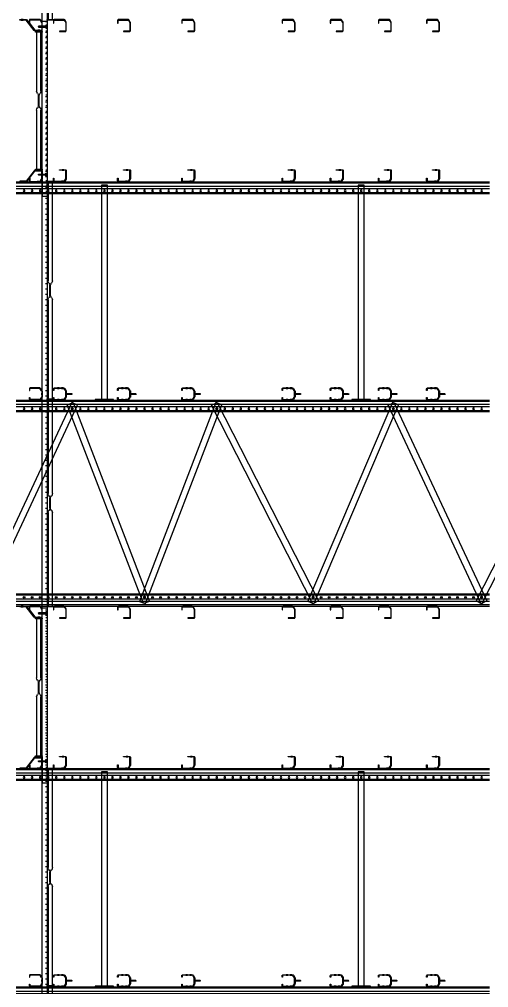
# Model space of a CAD drawing. Header units: millimetres. Extents: x -511490 to -68792, y -77452 to 318982.
# Drawn here: x -505716 to -502792, y 4520 to 10548 of the extents above; entities that cross this region are included whole.
import ezdxf

# ---------------------------------------------------------------- set-up
doc = ezdxf.new("R2010")
doc.units = ezdxf.units.MM
doc.linetypes.add('P05529 MS Rack Elevation$0$HIDDEN', pattern=[0.375, 0.25, -0.125])
doc.linetypes.add('P05529 MS Rack Elevation$1$HIDDEN', pattern=[0.375, 0.25, -0.125])
doc.layers.add('Multishuttle Phantom', color=8, linetype='Continuous', lineweight=25)
doc.layers.add('P05529 MS Rack Elevation$0$BRACING', color=8, linetype='Continuous', lineweight=25)
doc.layers.add('P05529 MS Rack Elevation$0$Racking', color=8, linetype='Continuous')

# ---------------------------------------------------------------- blocks, each defined once
blk = doc.blocks.new('*U59')
for p, q in [((0, 8650), (0, 8700)), ((8.4, 8700), (8.4, 8650)), ((28.65, 8700), (28.65, 8650)), ((43.13, 8700), (43.13, 8650)), ((67.1, 8700), (67.1, 8650)), ((72.1, 8700), (72.1, 8650)), ((74.5, 8700), (74.5, 8650)), ((0, 8600), (0, 8650)), ((8.4, 8650), (8.4, 8600)), ((28.65, 8650), (28.65, 8600)), ((43.13, 8650), (43.13, 8600)), ((67.1, 8650), (67.1, 8600)), ((72.1, 8650), (72.1, 8600)), ((74.5, 8650), (74.5, 8600)), ((0, 8550), (0, 8600)), ((8.4, 8600), (8.4, 8550)), ((28.65, 8600), (28.65, 8550)), ((43.13, 8600), (43.13, 8550)), ((67.1, 8600), (67.1, 8550)), ((72.1, 8600), (72.1, 8550)), ((74.5, 8600), (74.5, 8550)), ((0, 8500), (0, 8550)), ((8.4, 8550), (8.4, 8500)), ((28.65, 8550), (28.65, 8500)), ((43.13, 8550), (43.13, 8500)), ((67.1, 8550), (67.1, 8500)), ((72.1, 8550), (72.1, 8500)), ((74.5, 8550), (74.5, 8500)), ((0, 8450), (0, 8500)), ((0, 8400), (0, 8450)), ((8.4, 8500), (8.4, 8450)), ((8.4, 8450), (8.4, 8400)), ((28.65, 8500), (28.65, 8450)), ((28.65, 8450), (28.65, 8400)), ((43.13, 8500), (43.13, 8450)), ((43.13, 8450), (43.13, 8400)), ((67.1, 8500), (67.1, 8450)), ((67.1, 8450), (67.1, 8400)), ((72.1, 8500), (72.1, 8450)), ((72.1, 8450), (72.1, 8400)), ((74.5, 8500), (74.5, 8450)), ((74.5, 8450), (74.5, 8400)), ((0, 8350), (0, 8400)), ((8.4, 8400), (8.4, 8350)), ((28.65, 8400), (28.65, 8350)), ((43.13, 8400), (43.13, 8350)), ((67.1, 8400), (67.1, 8350)), ((72.1, 8400), (72.1, 8350)), ((74.5, 8400), (74.5, 8350)), ((0, 8300), (0, 8350)), ((8.4, 8350), (8.4, 8300)), ((28.65, 8350), (28.65, 8300)), ((43.13, 8350), (43.13, 8300)), ((67.1, 8350), (67.1, 8300)), ((72.1, 8350), (72.1, 8300)), ((74.5, 8350), (74.5, 8300)), ((0, 8250), (0, 8300)), ((8.4, 8300), (8.4, 8250)), ((28.65, 8300), (28.65, 8250)), ((43.13, 8300), (43.13, 8250)), ((67.1, 8300), (67.1, 8250)), ((72.1, 8300), (72.1, 8250)), ((74.5, 8300), (74.5, 8250)), ((0, 8200), (0, 8250)), ((0, 8150), (0, 8200)), ((8.4, 8250), (8.4, 8200)), ((8.4, 8200), (8.4, 8150)), ((28.65, 8250), (28.65, 8200)), ((28.65, 8200), (28.65, 8150)), ((43.13, 8250), (43.13, 8200)), ((43.13, 8200), (43.13, 8150)), ((67.1, 8250), (67.1, 8200)), ((67.1, 8200), (67.1, 8150)), ((72.1, 8250), (72.1, 8200)), ((72.1, 8200), (72.1, 8150)), ((74.5, 8250), (74.5, 8200)), ((74.5, 8200), (74.5, 8150)), ((0, 8100), (0, 8150)), ((8.4, 8150), (8.4, 8100)), ((28.65, 8150), (28.65, 8100)), ((43.13, 8150), (43.13, 8100)), ((67.1, 8150), (67.1, 8100)), ((72.1, 8150), (72.1, 8100)), ((74.5, 8150), (74.5, 8100)), ((0, 8050), (0, 8100)), ((8.4, 8100), (8.4, 8050)), ((28.65, 8100), (28.65, 8050)), ((43.13, 8100), (43.13, 8050)), ((67.1, 8100), (67.1, 8050)), ((72.1, 8100), (72.1, 8050)), ((74.5, 8100), (74.5, 8050)), ((0, 8000), (0, 8050)), ((8.4, 8050), (8.4, 8000)), ((28.65, 8050), (28.65, 8000)), ((43.13, 8050), (43.13, 8000)), ((67.1, 8050), (67.1, 8000)), ((72.1, 8050), (72.1, 8000)), ((74.5, 8050), (74.5, 8000)), ((0, 7950), (0, 8000)), ((8.4, 8000), (8.4, 7950)), ((28.65, 8000), (28.65, 7950)), ((43.13, 8000), (43.13, 7950)), ((67.1, 8000), (67.1, 7950)), ((72.1, 8000), (72.1, 7950)), ((74.5, 8000), (74.5, 7950)), ((0, 7900), (0, 7950)), ((0, 7850), (0, 7900)), ((8.4, 7950), (8.4, 7900)), ((8.4, 7900), (8.4, 7850)), ((28.65, 7950), (28.65, 7900)), ((28.65, 7900), (28.65, 7850)), ((43.13, 7950), (43.13, 7900)), ((43.13, 7900), (43.13, 7850)), ((67.1, 7950), (67.1, 7900)), ((67.1, 7900), (67.1, 7850)), ((72.1, 7950), (72.1, 7900)), ((72.1, 7900), (72.1, 7850)), ((74.5, 7950), (74.5, 7900)), ((74.5, 7900), (74.5, 7850)), ((0, 7800), (0, 7850)), ((8.4, 7850), (8.4, 7800)), ((28.65, 7850), (28.65, 7800)), ((43.13, 7850), (43.13, 7800)), ((67.1, 7850), (67.1, 7800)), ((72.1, 7850), (72.1, 7800)), ((74.5, 7850), (74.5, 7800)), ((0, 7750), (0, 7800)), ((8.4, 7800), (8.4, 7750)), ((28.65, 7800), (28.65, 7750)), ((43.13, 7800), (43.13, 7750)), ((67.1, 7800), (67.1, 7750)), ((72.1, 7800), (72.1, 7750)), ((74.5, 7800), (74.5, 7750)), ((0, 7700), (0, 7750)), ((8.4, 7750), (8.4, 7700)), ((28.65, 7750), (28.65, 7700)), ((43.13, 7750), (43.13, 7700)), ((67.1, 7750), (67.1, 7700)), ((72.1, 7750), (72.1, 7700)), ((74.5, 7750), (74.5, 7700)), ((0, 7650), (0, 7700)), ((8.4, 7700), (8.4, 7650)), ((28.65, 7700), (28.65, 7650)), ((43.13, 7700), (43.13, 7650)), ((67.1, 7700), (67.1, 7650)), ((72.1, 7700), (72.1, 7650)), ((74.5, 7700), (74.5, 7650)), ((0, 7600), (0, 7650)), ((0, 7550), (0, 7600)), ((8.4, 7650), (8.4, 7600)), ((8.4, 7600), (8.4, 7550)), ((28.65, 7650), (28.65, 7600)), ((28.65, 7600), (28.65, 7550)), ((43.13, 7650), (43.13, 7600)), ((43.13, 7600), (43.13, 7550)), ((67.1, 7650), (67.1, 7600)), ((67.1, 7600), (67.1, 7550)), ((72.1, 7650), (72.1, 7600)), ((72.1, 7600), (72.1, 7550)), ((74.5, 7650), (74.5, 7600)), ((74.5, 7600), (74.5, 7550)), ((0, 7500), (0, 7550)), ((8.4, 7550), (8.4, 7500)), ((28.65, 7550), (28.65, 7500)), ((43.13, 7550), (43.13, 7500)), ((67.1, 7550), (67.1, 7500)), ((72.1, 7550), (72.1, 7500)), ((74.5, 7550), (74.5, 7500)), ((0, 7450), (0, 7500)), ((8.4, 7500), (8.4, 7450)), ((28.65, 7500), (28.65, 7450)), ((43.13, 7500), (43.13, 7450)), ((67.1, 7500), (67.1, 7450)), ((72.1, 7500), (72.1, 7450)), ((74.5, 7500), (74.5, 7450)), ((0, 7400), (0, 7450)), ((8.4, 7450), (8.4, 7400)), ((28.65, 7450), (28.65, 7400)), ((43.13, 7450), (43.13, 7400)), ((67.1, 7450), (67.1, 7400)), ((72.1, 7450), (72.1, 7400)), ((74.5, 7450), (74.5, 7400)), ((0, 7350), (0, 7400)), ((8.4, 7400), (8.4, 7350)), ((28.65, 7400), (28.65, 7350)), ((43.13, 7400), (43.13, 7350)), ((67.1, 7400), (67.1, 7350)), ((72.1, 7400), (72.1, 7350)), ((74.5, 7400), (74.5, 7350)), ((0, 7300), (0, 7350)), ((0, 7250), (0, 7300)), ((8.4, 7350), (8.4, 7300)), ((8.4, 7300), (8.4, 7250)), ((28.65, 7350), (28.65, 7300)), ((28.65, 7300), (28.65, 7250)), ((43.13, 7350), (43.13, 7300)), ((43.13, 7300), (43.13, 7250)), ((67.1, 7350), (67.1, 7300)), ((67.1, 7300), (67.1, 7250)), ((72.1, 7350), (72.1, 7300)), ((72.1, 7300), (72.1, 7250)), ((74.5, 7350), (74.5, 7300)), ((74.5, 7300), (74.5, 7250)), ((0, 7200), (0, 7250)), ((8.4, 7250), (8.4, 7200)), ((28.65, 7250), (28.65, 7200)), ((43.13, 7250), (43.13, 7200)), ((67.1, 7250), (67.1, 7200)), ((72.1, 7250), (72.1, 7200)), ((74.5, 7250), (74.5, 7200)), ((0, 7150), (0, 7200)), ((8.4, 7200), (8.4, 7150)), ((28.65, 7200), (28.65, 7150)), ((43.13, 7200), (43.13, 7150)), ((67.1, 7200), (67.1, 7150)), ((72.1, 7200), (72.1, 7150)), ((74.5, 7200), (74.5, 7150)), ((0, 7100), (0, 7150)), ((8.4, 7150), (8.4, 7100)), ((28.65, 7150), (28.65, 7100)), ((43.13, 7150), (43.13, 7100)), ((67.1, 7150), (67.1, 7100)), ((72.1, 7150), (72.1, 7100)), ((74.5, 7150), (74.5, 7100)), ((0, 7050), (0, 7100)), ((8.4, 7100), (8.4, 7050)), ((28.65, 7100), (28.65, 7050)), ((43.13, 7100), (43.13, 7050)), ((67.1, 7100), (67.1, 7050)), ((72.1, 7100), (72.1, 7050)), ((74.5, 7100), (74.5, 7050)), ((0, 7000), (0, 7050)), ((0, 6950), (0, 7000)), ((8.4, 7050), (8.4, 7000)), ((8.4, 7000), (8.4, 6950)), ((28.65, 7050), (28.65, 7000)), ((28.65, 7000), (28.65, 6950)), ((43.13, 7050), (43.13, 7000)), ((43.13, 7000), (43.13, 6950)), ((67.1, 7050), (67.1, 7000)), ((67.1, 7000), (67.1, 6950)), ((72.1, 7050), (72.1, 7000)), ((72.1, 7000), (72.1, 6950)), ((74.5, 7050), (74.5, 7000)), ((74.5, 7000), (74.5, 6950)), ((0, 6900), (0, 6950)), ((8.4, 6950), (8.4, 6900)), ((28.65, 6950), (28.65, 6900)), ((43.13, 6950), (43.13, 6900)), ((67.1, 6950), (67.1, 6900)), ((72.1, 6950), (72.1, 6900)), ((74.5, 6950), (74.5, 6900)), ((0, 6850), (0, 6900)), ((8.4, 6900), (8.4, 6850)), ((28.65, 6900), (28.65, 6850)), ((43.13, 6900), (43.13, 6850)), ((67.1, 6900), (67.1, 6850)), ((72.1, 6900), (72.1, 6850)), ((74.5, 6900), (74.5, 6850)), ((0, 6800), (0, 6850)), ((8.4, 6850), (8.4, 6800)), ((28.65, 6850), (28.65, 6800)), ((43.13, 6850), (43.13, 6800)), ((67.1, 6850), (67.1, 6800)), ((72.1, 6850), (72.1, 6800)), ((74.5, 6850), (74.5, 6800)), ((0, 6750), (0, 6800)), ((8.4, 6800), (8.4, 6750)), ((28.65, 6800), (28.65, 6750)), ((43.13, 6800), (43.13, 6750)), ((67.1, 6800), (67.1, 6750)), ((72.1, 6800), (72.1, 6750)), ((74.5, 6800), (74.5, 6750)), ((0, 6700), (0, 6750)), ((0, 6650), (0, 6700)), ((8.4, 6750), (8.4, 6700)), ((8.4, 6700), (8.4, 6650)), ((28.65, 6750), (28.65, 6700)), ((28.65, 6700), (28.65, 6650)), ((43.13, 6750), (43.13, 6700)), ((43.13, 6700), (43.13, 6650)), ((67.1, 6750), (67.1, 6700)), ((67.1, 6700), (67.1, 6650)), ((72.1, 6750), (72.1, 6700)), ((72.1, 6700), (72.1, 6650)), ((74.5, 6750), (74.5, 6700)), ((74.5, 6700), (74.5, 6650)), ((0, 6600), (0, 6650)), ((8.4, 6650), (8.4, 6600)), ((28.65, 6650), (28.65, 6600)), ((43.13, 6650), (43.13, 6600)), ((67.1, 6650), (67.1, 6600)), ((72.1, 6650), (72.1, 6600)), ((74.5, 6650), (74.5, 6600)), ((0, 6550), (0, 6600)), ((8.4, 6600), (8.4, 6550)), ((28.65, 6600), (28.65, 6550)), ((43.13, 6600), (43.13, 6550)), ((67.1, 6600), (67.1, 6550)), ((72.1, 6600), (72.1, 6550)), ((74.5, 6600), (74.5, 6550)), ((0, 6500), (0, 6550)), ((8.4, 6550), (8.4, 6500)), ((28.65, 6550), (28.65, 6500)), ((43.13, 6550), (43.13, 6500)), ((67.1, 6550), (67.1, 6500)), ((72.1, 6550), (72.1, 6500)), ((74.5, 6550), (74.5, 6500)), ((0, 6450), (0, 6500)), ((8.4, 6500), (8.4, 6450)), ((28.65, 6500), (28.65, 6450)), ((43.13, 6500), (43.13, 6450)), ((67.1, 6500), (67.1, 6450)), ((72.1, 6500), (72.1, 6450)), ((74.5, 6500), (74.5, 6450)), ((0, 6400), (0, 6450)), ((0, 6350), (0, 6400)), ((8.4, 6450), (8.4, 6400)), ((8.4, 6400), (8.4, 6350)), ((28.65, 6450), (28.65, 6400)), ((28.65, 6400), (28.65, 6350)), ((43.13, 6450), (43.13, 6400)), ((43.13, 6400), (43.13, 6350)), ((67.1, 6450), (67.1, 6400)), ((67.1, 6400), (67.1, 6350)), ((72.1, 6450), (72.1, 6400)), ((72.1, 6400), (72.1, 6350)), ((74.5, 6450), (74.5, 6400)), ((74.5, 6400), (74.5, 6350)), ((0, 6300), (0, 6350)), ((8.4, 6350), (8.4, 6300)), ((28.65, 6350), (28.65, 6300)), ((43.13, 6350), (43.13, 6300)), ((67.1, 6350), (67.1, 6300)), ((72.1, 6350), (72.1, 6300)), ((74.5, 6350), (74.5, 6300)), ((0, 6250), (0, 6300)), ((8.4, 6300), (8.4, 6250)), ((28.65, 6300), (28.65, 6250)), ((43.13, 6300), (43.13, 6250)), ((67.1, 6300), (67.1, 6250)), ((72.1, 6300), (72.1, 6250)), ((74.5, 6300), (74.5, 6250)), ((0, 6200), (0, 6250)), ((8.4, 6250), (8.4, 6200)), ((28.65, 6250), (28.65, 6200)), ((43.13, 6250), (43.13, 6200)), ((67.1, 6250), (67.1, 6200)), ((72.1, 6250), (72.1, 6200)), ((74.5, 6250), (74.5, 6200)), ((0, 6150), (0, 6200)), ((0, 6100), (0, 6150)), ((8.4, 6200), (8.4, 6150)), ((8.4, 6150), (8.4, 6100)), ((28.65, 6200), (28.65, 6150)), ((28.65, 6150), (28.65, 6100)), ((43.13, 6200), (43.13, 6150)), ((43.13, 6150), (43.13, 6100)), ((67.1, 6200), (67.1, 6150)), ((67.1, 6150), (67.1, 6100)), ((72.1, 6200), (72.1, 6150)), ((72.1, 6150), (72.1, 6100)), ((74.5, 6200), (74.5, 6150)), ((74.5, 6150), (74.5, 6100)), ((0, 6050), (0, 6100)), ((8.4, 6100), (8.4, 6050)), ((28.65, 6100), (28.65, 6050)), ((43.13, 6100), (43.13, 6050)), ((67.1, 6100), (67.1, 6050)), ((72.1, 6100), (72.1, 6050)), ((74.5, 6100), (74.5, 6050)), ((0, 6000), (0, 6050)), ((8.4, 6050), (8.4, 6000)), ((28.65, 6050), (28.65, 6000)), ((43.13, 6050), (43.13, 6000)), ((67.1, 6050), (67.1, 6000)), ((72.1, 6050), (72.1, 6000)), ((74.5, 6050), (74.5, 6000)), ((0, 5950), (0, 6000)), ((8.4, 6000), (8.4, 5950)), ((28.65, 6000), (28.65, 5950)), ((43.13, 6000), (43.13, 5950)), ((67.1, 6000), (67.1, 5950)), ((72.1, 6000), (72.1, 5950)), ((74.5, 6000), (74.5, 5950)), ((0, 5900), (0, 5950)), ((8.4, 5950), (8.4, 5900)), ((28.65, 5950), (28.65, 5900)), ((43.13, 5950), (43.13, 5900)), ((67.1, 5950), (67.1, 5900)), ((72.1, 5950), (72.1, 5900)), ((74.5, 5950), (74.5, 5900)), ((0, 5850), (0, 5900)), ((0, 5800), (0, 5850)), ((8.4, 5900), (8.4, 5850)), ((8.4, 5850), (8.4, 5800)), ((28.65, 5900), (28.65, 5850)), ((28.65, 5850), (28.65, 5800)), ((43.13, 5900), (43.13, 5850)), ((43.13, 5850), (43.13, 5800)), ((67.1, 5900), (67.1, 5850)), ((67.1, 5850), (67.1, 5800)), ((72.1, 5900), (72.1, 5850)), ((72.1, 5850), (72.1, 5800)), ((74.5, 5900), (74.5, 5850)), ((74.5, 5850), (74.5, 5800)), ((0, 5750), (0, 5800)), ((8.4, 5800), (8.4, 5750)), ((28.65, 5800), (28.65, 5750)), ((43.13, 5800), (43.13, 5750)), ((67.1, 5800), (67.1, 5750)), ((72.1, 5800), (72.1, 5750)), ((74.5, 5800), (74.5, 5750))]:
    blk.add_line(p, q)
for points in [[(2.4, 8682), (0, 8682), (0, 8693), (2.4, 8693)], [(2.4, 8657), (0, 8657), (0, 8668), (2.4, 8668)], [(2.4, 8632), (0, 8632), (0, 8643), (2.4, 8643)], [(2.4, 8607), (0, 8607), (0, 8618), (2.4, 8618)], [(2.4, 8582), (0, 8582), (0, 8593), (2.4, 8593)], [(2.4, 8557), (0, 8557), (0, 8568), (2.4, 8568)], [(2.4, 8532), (0, 8532), (0, 8543), (2.4, 8543)], [(2.4, 8507), (0, 8507), (0, 8518), (2.4, 8518)], [(2.4, 8482), (0, 8482), (0, 8493), (2.4, 8493)], [(2.4, 8457), (0, 8457), (0, 8468), (2.4, 8468)], [(2.4, 8432), (0, 8432), (0, 8443), (2.4, 8443)], [(2.4, 8407), (0, 8407), (0, 8418), (2.4, 8418)], [(2.4, 8382), (0, 8382), (0, 8393), (2.4, 8393)], [(2.4, 8357), (0, 8357), (0, 8368), (2.4, 8368)], [(2.4, 8332), (0, 8332), (0, 8343), (2.4, 8343)], [(2.4, 8307), (0, 8307), (0, 8318), (2.4, 8318)], [(2.4, 8282), (0, 8282), (0, 8293), (2.4, 8293)], [(2.4, 8257), (0, 8257), (0, 8268), (2.4, 8268)], [(2.4, 8232), (0, 8232), (0, 8243), (2.4, 8243)], [(2.4, 8207), (0, 8207), (0, 8218), (2.4, 8218)], [(2.4, 8182), (0, 8182), (0, 8193), (2.4, 8193)], [(2.4, 8157), (0, 8157), (0, 8168), (2.4, 8168)], [(2.4, 8132), (0, 8132), (0, 8143), (2.4, 8143)], [(2.4, 8107), (0, 8107), (0, 8118), (2.4, 8118)], [(2.4, 8082), (0, 8082), (0, 8093), (2.4, 8093)], [(2.4, 8057), (0, 8057), (0, 8068), (2.4, 8068)], [(2.4, 8032), (0, 8032), (0, 8043), (2.4, 8043)], [(2.4, 8007), (0, 8007), (0, 8018), (2.4, 8018)], [(2.4, 7982), (0, 7982), (0, 7993), (2.4, 7993)], [(2.4, 7957), (0, 7957), (0, 7968), (2.4, 7968)], [(2.4, 7932), (0, 7932), (0, 7943), (2.4, 7943)], [(2.4, 7907), (0, 7907), (0, 7918), (2.4, 7918)], [(2.4, 7882), (0, 7882), (0, 7893), (2.4, 7893)], [(2.4, 7857), (0, 7857), (0, 7868), (2.4, 7868)], [(2.4, 7832), (0, 7832), (0, 7843), (2.4, 7843)], [(2.4, 7807), (0, 7807), (0, 7818), (2.4, 7818)], [(2.4, 7782), (0, 7782), (0, 7793), (2.4, 7793)], [(2.4, 7757), (0, 7757), (0, 7768), (2.4, 7768)], [(2.4, 7732), (0, 7732), (0, 7743), (2.4, 7743)], [(2.4, 7707), (0, 7707), (0, 7718), (2.4, 7718)], [(2.4, 7682), (0, 7682), (0, 7693), (2.4, 7693)], [(2.4, 7657), (0, 7657), (0, 7668), (2.4, 7668)], [(2.4, 7632), (0, 7632), (0, 7643), (2.4, 7643)], [(2.4, 7607), (0, 7607), (0, 7618), (2.4, 7618)], [(2.4, 7582), (0, 7582), (0, 7593), (2.4, 7593)], [(2.4, 7557), (0, 7557), (0, 7568), (2.4, 7568)], [(2.4, 7532), (0, 7532), (0, 7543), (2.4, 7543)], [(2.4, 7507), (0, 7507), (0, 7518), (2.4, 7518)], [(2.4, 7482), (0, 7482), (0, 7493), (2.4, 7493)], [(2.4, 7457), (0, 7457), (0, 7468), (2.4, 7468)], [(2.4, 7432), (0, 7432), (0, 7443), (2.4, 7443)], [(2.4, 7407), (0, 7407), (0, 7418), (2.4, 7418)], [(2.4, 7382), (0, 7382), (0, 7393), (2.4, 7393)], [(2.4, 7357), (0, 7357), (0, 7368), (2.4, 7368)], [(2.4, 7332), (0, 7332), (0, 7343), (2.4, 7343)], [(2.4, 7307), (0, 7307), (0, 7318), (2.4, 7318)], [(2.4, 7282), (0, 7282), (0, 7293), (2.4, 7293)], [(2.4, 7257), (0, 7257), (0, 7268), (2.4, 7268)], [(2.4, 7232), (0, 7232), (0, 7243), (2.4, 7243)], [(2.4, 7207), (0, 7207), (0, 7218), (2.4, 7218)], [(2.4, 7182), (0, 7182), (0, 7193), (2.4, 7193)], [(2.4, 7157), (0, 7157), (0, 7168), (2.4, 7168)], [(2.4, 7132), (0, 7132), (0, 7143), (2.4, 7143)], [(2.4, 7107), (0, 7107), (0, 7118), (2.4, 7118)], [(2.4, 7082), (0, 7082), (0, 7093), (2.4, 7093)], [(2.4, 7057), (0, 7057), (0, 7068), (2.4, 7068)], [(2.4, 7032), (0, 7032), (0, 7043), (2.4, 7043)], [(2.4, 7007), (0, 7007), (0, 7018), (2.4, 7018)], [(2.4, 6982), (0, 6982), (0, 6993), (2.4, 6993)], [(2.4, 6957), (0, 6957), (0, 6968), (2.4, 6968)], [(2.4, 6932), (0, 6932), (0, 6943), (2.4, 6943)], [(2.4, 6907), (0, 6907), (0, 6918), (2.4, 6918)], [(2.4, 6882), (0, 6882), (0, 6893), (2.4, 6893)], [(2.4, 6857), (0, 6857), (0, 6868), (2.4, 6868)], [(2.4, 6832), (0, 6832), (0, 6843), (2.4, 6843)], [(2.4, 6807), (0, 6807), (0, 6818), (2.4, 6818)], [(2.4, 6782), (0, 6782), (0, 6793), (2.4, 6793)], [(2.4, 6757), (0, 6757), (0, 6768), (2.4, 6768)], [(2.4, 6732), (0, 6732), (0, 6743), (2.4, 6743)], [(2.4, 6707), (0, 6707), (0, 6718), (2.4, 6718)], [(2.4, 6682), (0, 6682), (0, 6693), (2.4, 6693)], [(2.4, 6657), (0, 6657), (0, 6668), (2.4, 6668)], [(2.4, 6632), (0, 6632), (0, 6643), (2.4, 6643)], [(2.4, 6607), (0, 6607), (0, 6618), (2.4, 6618)], [(2.4, 6582), (0, 6582), (0, 6593), (2.4, 6593)], [(2.4, 6557), (0, 6557), (0, 6568), (2.4, 6568)], [(2.4, 6532), (0, 6532), (0, 6543), (2.4, 6543)], [(2.4, 6507), (0, 6507), (0, 6518), (2.4, 6518)], [(2.4, 6482), (0, 6482), (0, 6493), (2.4, 6493)], [(2.4, 6457), (0, 6457), (0, 6468), (2.4, 6468)], [(2.4, 6432), (0, 6432), (0, 6443), (2.4, 6443)], [(2.4, 6407), (0, 6407), (0, 6418), (2.4, 6418)], [(2.4, 6382), (0, 6382), (0, 6393), (2.4, 6393)], [(2.4, 6357), (0, 6357), (0, 6368), (2.4, 6368)], [(2.4, 6332), (0, 6332), (0, 6343), (2.4, 6343)], [(2.4, 6307), (0, 6307), (0, 6318), (2.4, 6318)], [(2.4, 6282), (0, 6282), (0, 6293), (2.4, 6293)], [(2.4, 6257), (0, 6257), (0, 6268), (2.4, 6268)], [(2.4, 6232), (0, 6232), (0, 6243), (2.4, 6243)], [(2.4, 6207), (0, 6207), (0, 6218), (2.4, 6218)], [(2.4, 6182), (0, 6182), (0, 6193), (2.4, 6193)], [(2.4, 6157), (0, 6157), (0, 6168), (2.4, 6168)], [(2.4, 6132), (0, 6132), (0, 6143), (2.4, 6143)], [(2.4, 6107), (0, 6107), (0, 6118), (2.4, 6118)], [(2.4, 6082), (0, 6082), (0, 6093), (2.4, 6093)], [(2.4, 6057), (0, 6057), (0, 6068), (2.4, 6068)], [(2.4, 6032), (0, 6032), (0, 6043), (2.4, 6043)], [(2.4, 6007), (0, 6007), (0, 6018), (2.4, 6018)], [(2.4, 5982), (0, 5982), (0, 5993), (2.4, 5993)], [(2.4, 5957), (0, 5957), (0, 5968), (2.4, 5968)], [(2.4, 5932), (0, 5932), (0, 5943), (2.4, 5943)], [(2.4, 5907), (0, 5907), (0, 5918), (2.4, 5918)], [(2.4, 5882), (0, 5882), (0, 5893), (2.4, 5893)], [(2.4, 5857), (0, 5857), (0, 5868), (2.4, 5868)], [(2.4, 5832), (0, 5832), (0, 5843), (2.4, 5843)], [(2.4, 5807), (0, 5807), (0, 5818), (2.4, 5818)], [(2.4, 5782), (0, 5782), (0, 5793), (2.4, 5793)]]:
    blk.add_lwpolyline(points)
for centre, start, end in [((55, 8650), 0, 180), ((55, 8650), 180, 0), ((55, 8600), 0, 180), ((55, 8600), 180, 0), ((55, 8550), 0, 180), ((55, 8550), 180, 0), ((55, 8500), 0, 180), ((55, 8500), 180, 0), ((55, 8450), 0, 180), ((55, 8450), 180, 0), ((55, 8400), 0, 180), ((55, 8400), 180, 0), ((55, 8350), 0, 180), ((55, 8350), 180, 0), ((55, 8300), 0, 180), ((55, 8300), 180, 0), ((55, 8250), 0, 180), ((55, 8250), 180, 0), ((55, 8200), 0, 180), ((55, 8200), 180, 0), ((55, 8150), 0, 180), ((55, 8150), 180, 0), ((55, 8100), 0, 180), ((55, 8100), 180, 0), ((55, 8050), 0, 180), ((55, 8050), 180, 0), ((55, 8000), 0, 180), ((55, 8000), 180, 0), ((55, 7950), 0, 180), ((55, 7950), 180, 0), ((55, 7900), 0, 180), ((55, 7900), 180, 0), ((55, 7850), 0, 180), ((55, 7850), 180, 0), ((55, 7800), 0, 180), ((55, 7800), 180, 0), ((55, 7750), 0, 180), ((55, 7750), 180, 0), ((55, 7700), 0, 180), ((55, 7700), 180, 0), ((55, 7650), 0, 180), ((55, 7650), 180, 0), ((55, 7600), 0, 180), ((55, 7600), 180, 0), ((55, 7550), 0, 180), ((55, 7550), 180, 0), ((55, 7500), 0, 180), ((55, 7500), 180, 0), ((55, 7450), 0, 180), ((55, 7450), 180, 0), ((55, 7400), 0, 180), ((55, 7400), 180, 0), ((55, 7350), 0, 180), ((55, 7350), 180, 0), ((55, 7300), 0, 180), ((55, 7300), 180, 0), ((55, 7250), 0, 180), ((55, 7250), 180, 0), ((55, 7200), 0, 180), ((55, 7200), 180, 0), ((55, 7150), 0, 180), ((55, 7150), 180, 0), ((55, 7100), 0, 180), ((55, 7100), 180, 0), ((55, 7050), 0, 180), ((55, 7050), 180, 0), ((55, 7000), 0, 180), ((55, 7000), 180, 0), ((55, 6950), 0, 180), ((55, 6950), 180, 0), ((55, 6900), 0, 180), ((55, 6900), 180, 0), ((55, 6850), 0, 180), ((55, 6850), 180, 0), ((55, 6800), 0, 180), ((55, 6800), 180, 0), ((55, 6750), 0, 180), ((55, 6750), 180, 0), ((55, 6700), 0, 180), ((55, 6700), 180, 0), ((55, 6650), 0, 180), ((55, 6650), 180, 0), ((55, 6600), 0, 180), ((55, 6600), 180, 0), ((55, 6550), 0, 180), ((55, 6550), 180, 0), ((55, 6500), 0, 180), ((55, 6500), 180, 0), ((55, 6450), 0, 180), ((55, 6450), 180, 0), ((55, 6400), 0, 180), ((55, 6400), 180, 0), ((55, 6350), 0, 180), ((55, 6350), 180, 0), ((55, 6300), 0, 180), ((55, 6300), 180, 0), ((55, 6250), 0, 180), ((55, 6250), 180, 0), ((55, 6200), 0, 180), ((55, 6200), 180, 0), ((55, 6150), 0, 180), ((55, 6150), 180, 0), ((55, 6100), 0, 180), ((55, 6100), 180, 0), ((55, 6050), 0, 180), ((55, 6050), 180, 0), ((55, 6000), 0, 180), ((55, 6000), 180, 0), ((55, 5950), 0, 180), ((55, 5950), 180, 0), ((55, 5900), 0, 180), ((55, 5900), 180, 0), ((55, 5850), 0, 180), ((55, 5850), 180, 0), ((55, 5800), 0, 180), ((55, 5800), 180, 0)]:
    blk.add_arc(centre, 5.2, start, end)
blk = doc.blocks.new('*U54')
for points in [[(0, 95), (3, 95), (3, -20), (0, -20)], [(0, 80.5), (3, 80.5), (3, 69.5), (0, 69.5)], [(0, -5.5), (3, -5.5), (3, 5.5), (0, 5.5)]]:
    blk.add_lwpolyline(points, close=True)
blk.add_lwpolyline([(3, 56.25), (1338, 56.25), (1338, 18.75), (3, 18.75)])
blk.add_circle((1303, 37.5), 5.5)
blk = doc.blocks.new('P05529 MS Rack Elevation$0$Frame Standoff')
blk.add_blockref('*U59', (-1358, 0))
at = {"extrusion": (0, 0, -1), "zscale": -1}
for p in [(0, 7862.5), (0, 6262.5)]:
    blk.add_blockref('*U54', p, dxfattribs=at)
blk = doc.blocks.new('*U30')
for points in [[(8665, 19, 0.414214), (8659, 25), (8610.1, 25, 0.142766), (8606.9, 24.1), (8592.8, 15.1, 0.256291), (8590, 10), (8590, -49, 0.414214), (8596, -55), (8612.6, -55), (8612.6, -52), (8596, -52, -0.414214), (8593, -49), (8593, 10, -0.256291), (8594.4, 12.5), (8608.5, 21.5, -0.142766), (8610.1, 22), (8659, 22, -0.414214), (8662, 19), (8662, -18), (8665, -18)], [(9525, 19, -0.414214), (9531, 25), (9579.9, 25, -0.142766), (9583.1, 24.1), (9597.2, 15.1, -0.256291), (9600, 10), (9600, -49, -0.414214), (9594, -55), (9577.4, -55), (9577.4, -52), (9594, -52, 0.414214), (9597, -49), (9597, 10, 0.256291), (9595.6, 12.5), (9581.5, 21.5, 0.142766), (9579.9, 22), (9531, 22, 0.414214), (9528, 19), (9528, -18), (9525, -18)], [(10890, -52), (10899.4, -52), (10899.4, -55), (10890, -55, -0.414214), (10884, -49), (10884, 10, -0.256291), (10886.8, 15.1), (10900.9, 24.1, -0.142766), (10904.1, 25), (10938.9, 25, -0.142766), (10942.1, 24.1), (10956.2, 15.1, -0.256291), (10959, 10), (10959, -49, -0.414214), (10953, -55), (10943.6, -55), (10943.6, -52), (10953, -52, 0.414214), (10956, -49), (10956, 10, 0.256291), (10954.6, 12.5), (10940.5, 21.5, 0.142766), (10938.9, 22), (10904.1, 22, 0.142766), (10902.5, 21.5), (10888.4, 12.5, 0.256291), (10887, 10), (10887, -49, 0.414214)], [(12318, 19, 0.414214), (12312, 25), (12263.1, 25, 0.142766), (12259.9, 24.1), (12245.8, 15.1, 0.256291), (12243, 10), (12243, -49, 0.414214), (12249, -55), (12265.6, -55), (12265.6, -52), (12249, -52, -0.414214), (12246, -49), (12246, 10, -0.256291), (12247.4, 12.5), (12261.5, 21.5, -0.142766), (12263.1, 22), (12312, 22, -0.414214), (12315, 19), (12315, -18), (12318, -18)], [(13178, 19, -0.414214), (13184, 25), (13232.9, 25, -0.142766), (13236.1, 24.1), (13250.2, 15.1, -0.256291), (13253, 10), (13253, -49, -0.414214), (13247, -55), (13230.4, -55), (13230.4, -52), (13247, -52, 0.414214), (13250, -49), (13250, 10, 0.256291), (13248.6, 12.5), (13234.5, 21.5, 0.142766), (13232.9, 22), (13184, 22, 0.414214), (13181, 19), (13181, -18), (13178, -18)], [(14543, -52), (14552.4, -52), (14552.4, -55), (14543, -55, -0.414214), (14537, -49), (14537, 10, -0.256291), (14539.8, 15.1), (14553.9, 24.1, -0.142766), (14557.1, 25), (14591.9, 25, -0.142766), (14595.1, 24.1), (14609.2, 15.1, -0.256291), (14612, 10), (14612, -49, -0.414214), (14606, -55), (14596.6, -55), (14596.6, -52), (14606, -52, 0.414214), (14609, -49), (14609, 10, 0.256291), (14607.6, 12.5), (14593.5, 21.5, 0.142766), (14591.9, 22), (14557.1, 22, 0.142766), (14555.5, 21.5), (14541.4, 12.5, 0.256291), (14540, 10), (14540, -49, 0.414214)]]:
    blk.add_lwpolyline(points, format="xyb", close=True)
for points in [[(8590, 5.5), (8593, 5.5), (8593, -5.5), (8590, -5.5)], [(8662, 9.5), (8665, 9.5), (8665, -1.5), (8662, -1.5)], [(9528, 9.5), (9525, 9.5), (9525, -1.5), (9528, -1.5)], [(9600, 5.5), (9597, 5.5), (9597, -5.5), (9600, -5.5)], [(10887, 5.5), (10884, 5.5), (10884, -5.5), (10887, -5.5)], [(10927, 25), (10916, 25), (10916, 22), (10927, 22)], [(10959, 5.5), (10956, 5.5), (10956, -5.5), (10959, -5.5)], [(12243, 5.5), (12246, 5.5), (12246, -5.5), (12243, -5.5)], [(12315, 9.5), (12318, 9.5), (12318, -1.5), (12315, -1.5)], [(13181, 9.5), (13178, 9.5), (13178, -1.5), (13181, -1.5)], [(13253, 5.5), (13250, 5.5), (13250, -5.5), (13253, -5.5)], [(14540, 5.5), (14537, 5.5), (14537, -5.5), (14540, -5.5)], [(14580, 25), (14569, 25), (14569, 22), (14580, 22)], [(14612, 5.5), (14609, 5.5), (14609, -5.5), (14612, -5.5)], [(10887, -19.5), (10884, -19.5), (10884, -30.5), (10887, -30.5)], [(10959, -19.5), (10956, -19.5), (10956, -30.5), (10959, -30.5)], [(14540, -19.5), (14537, -19.5), (14537, -30.5), (14540, -30.5)], [(14612, -19.5), (14609, -19.5), (14609, -30.5), (14612, -30.5)]]:
    blk.add_lwpolyline(points, close=True)
blk = doc.blocks.new('*U52')
for p, q in [((610, 2), (673, 2)), ((610, -2), (673, -2))]:
    blk.add_line(p, q)
for points in [[(0, 20), (-4, 20), (-4, -20), (0, -20)], [(636, 2), (647, 2), (647, -2), (636, -2)], [(1287, 20), (1283, 20), (1283, -20), (1287, -20)]]:
    blk.add_lwpolyline(points, close=True)
for points in [[(582, -13.5), (0, -13.5), (0, 13.5), (582, 13.5)], [(701, 13.5), (1283, 13.5), (1283, -13.5), (701, -13.5)]]:
    blk.add_lwpolyline(points)
for centre, start, end in [((582, -6.5), 45.54085, 90), ((610, 22), 225.54085, 270), ((673, 22), 270, 314.45915), ((701, -6.5), 90, 134.45915), ((582, 6.5), 270, 314.45915), ((610, -22), 90, 134.45915), ((673, -22), 45.54085, 90), ((701, 6.5), 225.54085, 270)]:
    blk.add_arc(centre, 20, start, end)
blk = doc.blocks.new('*U51')
for p, q in [((643.5, 2), (706.5, 2)), ((643.5, -2), (706.5, -2))]:
    blk.add_line(p, q)
for points in [[(0, 20), (-4, 20), (-4, -20), (0, -20)], [(669.5, 2), (680.5, 2), (680.5, -2), (669.5, -2)], [(1354, 20), (1350, 20), (1350, -20), (1354, -20)]]:
    blk.add_lwpolyline(points, close=True)
for points in [[(615.5, -13.5), (0, -13.5), (0, 13.5), (615.5, 13.5)], [(734.5, 13.5), (1350, 13.5), (1350, -13.5), (734.5, -13.5)]]:
    blk.add_lwpolyline(points)
for centre, start, end in [((615.5, -6.5), 45.54085, 90), ((643.5, 22), 225.54085, 270), ((706.5, 22), 270, 314.45915), ((734.5, -6.5), 90, 134.45915), ((615.5, 6.5), 270, 314.45915), ((643.5, -22), 90, 134.45915), ((706.5, -22), 45.54085, 90), ((734.5, 6.5), 225.54085, 270)]:
    blk.add_arc(centre, 20, start, end)
blk = doc.blocks.new('*U50')
for p, q in [((395.5, 2), (458.5, 2)), ((395.5, -2), (458.5, -2))]:
    blk.add_line(p, q)
for points in [[(0, 20), (-4, 20), (-4, -20), (0, -20)], [(421.5, 2), (432.5, 2), (432.5, -2), (421.5, -2)], [(858, 20), (854, 20), (854, -20), (858, -20)]]:
    blk.add_lwpolyline(points, close=True)
for points in [[(367.5, -13.5), (0, -13.5), (0, 13.5), (367.5, 13.5)], [(486.5, 13.5), (854, 13.5), (854, -13.5), (486.5, -13.5)]]:
    blk.add_lwpolyline(points)
for centre, start, end in [((367.5, -6.5), 45.54085, 90), ((395.5, 22), 225.54085, 270), ((458.5, 22), 270, 314.45915), ((486.5, -6.5), 90, 134.45915), ((367.5, 6.5), 270, 314.45915), ((395.5, -22), 90, 134.45915), ((458.5, -22), 45.54085, 90), ((486.5, 6.5), 225.54085, 270)]:
    blk.add_arc(centre, 20, start, end)
blk = doc.blocks.new('P05529 MS Rack Elevation$0$Rail Front')
blk.add_lwpolyline([(75, 19, 0.414214), (69, 25), (20.1, 25, 0.142766), (16.9, 24.1), (2.8, 15.1, 0.256291), (0, 10), (0, -49, 0.414214), (6, -55), (22.6, -55), (22.6, -52), (6, -52, -0.414214), (3, -49), (3, 10, -0.256291), (4.4, 12.5), (18.5, 21.5, -0.142766), (20.1, 22), (69, 22, -0.414214), (72, 19), (72, -18), (75, -18)], format="xyb", close=True)
for points in [[(0, 5.5), (3, 5.5), (3, -5.5), (0, -5.5)], [(72, 9.5), (75, 9.5), (75, -1.5), (72, -1.5)]]:
    blk.add_lwpolyline(points, close=True)
blk = doc.blocks.new('P05529 MS Rack Elevation$0$PLAN BRACE END')
at = {"layer": 'P05529 MS Rack Elevation$0$BRACING', "extrusion": (0, 0, -1), "zscale": -1}
for name, p in [('*U52', (-7305, -75)), ('*U51', (-9667, -75)), ('*U52', (-10958, -75)), ('*U51', (-13320, -75)), ('*U52', (-14611, -75)), ('*U50', (-8238, -146)), ('*U50', (-11891, -146))]:
    blk.add_blockref(name, p, dxfattribs=at)
at = {"layer": 'P05529 MS Rack Elevation$0$Racking'}
for p in [(7305, -150), (10958, -150)]:
    blk.add_blockref('P05529 MS Rack Elevation$0$Rail Front', p, dxfattribs=at)
at = {"layer": 'P05529 MS Rack Elevation$0$Racking', "xscale": -1}
for p in [(8317, -150), (11970, -150)]:
    blk.add_blockref('P05529 MS Rack Elevation$0$Rail Front', p, dxfattribs=at)
blk = doc.blocks.new('P05529 MS Rack Elevation$0$Tek screw #14-10 x 50')
for p, q in [((-5.8, 1.9), (-7.1, 1.1)), ((-7.1, 0), (-7.1, 1.1)), ((-7.1, 1.1), (7.1, 1.1)), ((-7.1, 0), (7.1, 0)), ((-5.8, 5.6), (-5.8, 1.9)), ((-4.3, 6), (4.3, 6)), ((-2.9, 5.6), (-2.9, 1.9)), ((2.9, 5.6), (2.9, 1.9)), ((5.8, 5.6), (5.8, 1.9)), ((7.1, 1.1), (5.8, 1.9)), ((7.1, 0), (7.1, 1.1)), ((0, -50), (-3.2, -48.1)), ((0, -50), (3.2, -48.1))]:
    blk.add_line(p, q)
for points in [[(-3.2, -48.1), (-3.2, 0)], [(3.2, 0), (3.2, -48.1)]]:
    blk.add_lwpolyline(points)
for centre, radius, start, end in [((-4.3, 3.4), 2.56, 55.61575, 124.38425), ((-4.3, -0.2), 2.56, 55.61575, 124.38425), ((0, -3.6), 9.55, 72.41205, 107.58795), ((0, -7.2), 9.55, 72.41205, 107.58795), ((4.3, 3.4), 2.56, 55.61575, 124.38425), ((4.3, -0.2), 2.56, 55.61575, 124.38425)]:
    blk.add_arc(centre, radius, start, end)
blk = doc.blocks.new('P05529 MS Rack Elevation$0$saddle clip side')
at = {"linetype": 'P05529 MS Rack Elevation$0$HIDDEN', "ltscale": 0.5}
blk.add_line((1715, 28291.1), (1733, 28291.1), dxfattribs=at)
blk.add_line((1715, 28285.1), (1733, 28285.1))
blk.add_lwpolyline([(1715, 28293.1), (1733, 28293.1), (1733, 28283.9), (1715, 28283.9)], close=True)
blk = doc.blocks.new('P05529 MS Rack Elevation$0$Backstops')
at = {"layer": 'P05529 MS Rack Elevation$0$Racking'}
for points in [[(0, -10955.85), (31.85, -10955.85, -1), (31.85, -10962.15), (0, -10962.15)], [(0, -14608.85), (31.85, -14608.85, -1), (31.85, -14615.15), (0, -14615.15)]]:
    blk.add_lwpolyline(points, format="xyb", dxfattribs=at)
blk = doc.blocks.new('P05529 MS Rack Elevation$0$Rail Brace Bracket')
at = {"layer": 'P05529 MS Rack Elevation$0$BRACING'}
for p, q in [((-512883.5, 13451.3), (-512933.9, 13387.8)), ((-512930.8, 13385.3), (-512880.4, 13448.8)), ((-512840.1, 13454.3), (-512877.2, 13454.3)), ((-512877.2, 13450.3), (-512840.1, 13450.3)), ((-512840.1, 13450.3), (-512840.1, 13454.3)), ((-512937, 13386.3), (-512974.1, 13386.3)), ((-512974.1, 13386.3), (-512974.1, 13382.3)), ((-512974.1, 13382.3), (-512937, 13382.3))]:
    blk.add_line(p, q, dxfattribs=at)
for points in [[(-512861.1, 13450.3), (-512861.1, 13454.3), (-512849.1, 13454.3), (-512849.1, 13450.3)], [(-512965.1, 13382.3), (-512965.1, 13386.3), (-512953.1, 13386.3), (-512953.1, 13382.3)]]:
    blk.add_lwpolyline(points, close=True, dxfattribs=at)
for centre, radius, start, end in [((-512877.2, 13446.3), 8, 90, 141.54629), ((-512877.2, 13446.3), 4, 90, 141.54629), ((-512937, 13390.3), 4, 270, 321.54629), ((-512937, 13390.3), 8, 270, 321.54629)]:
    blk.add_arc(centre, radius, start, end, dxfattribs=at)
blk = doc.blocks.new('P06197 MS Rack Elevations$0$GRATING PANEL MAINT SIDE')
for p, q in [((-30, 9657.45), (-20, 9657.45)), ((-30, 9624.15), (-20, 9624.15)), ((-30, 9590.85), (-20, 9590.85)), ((-30, 9557.55), (-20, 9557.55)), ((-30, 9524.25), (-20, 9524.25)), ((-30, 9490.95), (-20, 9490.95)), ((-30, 9457.65), (-20, 9457.65)), ((-30, 9424.35), (-20, 9424.35)), ((-30, 9391.05), (-20, 9391.05)), ((-30, 9357.75), (-20, 9357.75)), ((-30, 9324.45), (-20, 9324.45)), ((-30, 9291.15), (-20, 9291.15)), ((-30, 9257.85), (-20, 9257.85)), ((-30, 9224.55), (-20, 9224.55)), ((-30, 9191.25), (-20, 9191.25)), ((-30, 9157.95), (-20, 9157.95)), ((-30, 9124.65), (-20, 9124.65)), ((-30, 9091.35), (-20, 9091.35)), ((-30, 9058.05), (-20, 9058.05)), ((-30, 9024.75), (-20, 9024.75)), ((-30, 8991.45), (-20, 8991.45)), ((-30, 8958.15), (-20, 8958.15)), ((-30, 8924.85), (-20, 8924.85)), ((-30, 8891.55), (-20, 8891.55)), ((-30, 8858.25), (-20, 8858.25)), ((-30, 8824.95), (-20, 8824.95)), ((-30, 8791.65), (-20, 8791.65)), ((-30, 8758.35), (-20, 8758.35)), ((-30, 8725.05), (-20, 8725.05)), ((-30, 8691.75), (-20, 8691.75)), ((-30, 8658.45), (-20, 8658.45)), ((-30, 8625.15), (-20, 8625.15)), ((-30, 8591.85), (-20, 8591.85)), ((-30, 8558.55), (-20, 8558.55)), ((-30, 8525.25), (-20, 8525.25)), ((-30, 8491.95), (-20, 8491.95)), ((-30, 8458.65), (-20, 8458.65)), ((-30, 8425.35), (-20, 8425.35)), ((-30, 8392.05), (-20, 8392.05)), ((-30, 8358.75), (-20, 8358.75)), ((-30, 8325.45), (-20, 8325.45)), ((-30, 8292.15), (-20, 8292.15)), ((-30, 8258.85), (-20, 8258.85)), ((-30, 8225.55), (-20, 8225.55)), ((-30, 8192.25), (-20, 8192.25)), ((-30, 8158.95), (-20, 8158.95)), ((-30, 8125.65), (-20, 8125.65)), ((-30, 8092.35), (-20, 8092.35)), ((-30, 8059.05), (-20, 8059.05)), ((-30, 8025.75), (-20, 8025.75)), ((-30, 7992.45), (-20, 7992.45)), ((-30, 7959.15), (-20, 7959.15)), ((-30, 7925.85), (-20, 7925.85)), ((-30, 7892.55), (-20, 7892.55)), ((-30, 7859.25), (-20, 7859.25)), ((-30, 7825.95), (-20, 7825.95)), ((-30, 7792.65), (-20, 7792.65)), ((-30, 7759.35), (-20, 7759.35)), ((-30, 7726.05), (-20, 7726.05)), ((-30, 7692.75), (-20, 7692.75)), ((-30, 7659.45), (-20, 7659.45)), ((-30, 7626.15), (-20, 7626.15)), ((-30, 7592.85), (-20, 7592.85)), ((-30, 7559.55), (-20, 7559.55)), ((-30, 7526.25), (-20, 7526.25)), ((-30, 7492.95), (-20, 7492.95)), ((-30, 7459.65), (-20, 7459.65)), ((-30, 7426.35), (-20, 7426.35)), ((-30, 7393.05), (-20, 7393.05)), ((-30, 7359.75), (-20, 7359.75)), ((-30, 7326.45), (-20, 7326.45)), ((-30, 7293.15), (-20, 7293.15)), ((-30, 7259.85), (-20, 7259.85)), ((-30, 7226.55), (-20, 7226.55)), ((-30, 7193.25), (-20, 7193.25)), ((-30, 7159.95), (-20, 7159.95)), ((-30, 7126.65), (-20, 7126.65)), ((-30, 7093.35), (-20, 7093.35)), ((-30, 7060.05), (-20, 7060.05)), ((-30, 7026.75), (-20, 7026.75)), ((-30, 6993.45), (-20, 6993.45)), ((-30, 6960.15), (-20, 6960.15)), ((-30, 6926.85), (-20, 6926.85)), ((-30, 6893.55), (-20, 6893.55)), ((-30, 6860.25), (-20, 6860.25)), ((-30, 6826.95), (-20, 6826.95)), ((-30, 6793.65), (-20, 6793.65)), ((-30, 6760.35), (-20, 6760.35)), ((-30, 6727.05), (-20, 6727.05)), ((-30, 6693.75), (-20, 6693.75)), ((-30, 6660.45), (-20, 6660.45)), ((-30, 6627.15), (-20, 6627.15)), ((-30, 6593.85), (-20, 6593.85)), ((-30, 6560.55), (-20, 6560.55)), ((-30, 6527.25), (-20, 6527.25)), ((-30, 6493.95), (-20, 6493.95)), ((-30, 6460.65), (-20, 6460.65)), ((-30, 6427.35), (-20, 6427.35)), ((-30, 6394.05), (-20, 6394.05)), ((-30, 6360.75), (-20, 6360.75)), ((-30, 6327.45), (-20, 6327.45)), ((-30, 6294.15), (-20, 6294.15)), ((-30, 6260.85), (-20, 6260.85)), ((-30, 6227.55), (-20, 6227.55)), ((-30, 6194.25), (-20, 6194.25)), ((-30, 6160.95), (-20, 6160.95)), ((-30, 6127.65), (-20, 6127.65)), ((-30, 6094.35), (-20, 6094.35)), ((-30, 6061.05), (-20, 6061.05)), ((-30, 6027.75), (-20, 6027.75)), ((-30, 5994.45), (-20, 5994.45)), ((-30, 5961.15), (-20, 5961.15)), ((-30, 5927.85), (-20, 5927.85)), ((-30, 5894.55), (-20, 5894.55)), ((-30, 5861.25), (-20, 5861.25)), ((-30, 5827.95), (-20, 5827.95)), ((-30, 5794.65), (-20, 5794.65)), ((-30, 5761.35), (-20, 5761.35)), ((-30, 5728.05), (-20, 5728.05)), ((-30, 5694.75), (-20, 5694.75)), ((-30, 5661.45), (-20, 5661.45)), ((-30, 5628.15), (-20, 5628.15)), ((-30, 5594.85), (-20, 5594.85)), ((-30, 5561.55), (-20, 5561.55)), ((-30, 5528.25), (-20, 5528.25)), ((-30, 5494.95), (-20, 5494.95)), ((-30, 5461.65), (-20, 5461.65)), ((-30, 5428.35), (-20, 5428.35)), ((-30, 5395.05), (-20, 5395.05)), ((-30, 5361.75), (-20, 5361.75)), ((-30, 5328.45), (-20, 5328.45)), ((-30, 5295.15), (-20, 5295.15)), ((-30, 5261.85), (-20, 5261.85)), ((-30, 5228.55), (-20, 5228.55)), ((-30, 5195.25), (-20, 5195.25)), ((-30, 5161.95), (-20, 5161.95)), ((-30, 5128.65), (-20, 5128.65)), ((-30, 5095.35), (-20, 5095.35)), ((-30, 5062.05), (-20, 5062.05)), ((-30, 5028.75), (-20, 5028.75)), ((-30, 4995.45), (-20, 4995.45)), ((-30, 4962.15), (-20, 4962.15)), ((-30, 4928.85), (-20, 4928.85)), ((-30, 4895.55), (-20, 4895.55)), ((-30, 4862.25), (-20, 4862.25)), ((-30, 4828.95), (-20, 4828.95)), ((-30, 4795.65), (-20, 4795.65)), ((-30, 4762.35), (-20, 4762.35)), ((-30, 4729.05), (-20, 4729.05)), ((-30, 4695.75), (-20, 4695.75)), ((-30, 4662.45), (-20, 4662.45)), ((-30, 4629.15), (-20, 4629.15)), ((-30, 4595.85), (-20, 4595.85)), ((-30, 4562.55), (-20, 4562.55)), ((-30, 4529.25), (-20, 4529.25)), ((-30, 4495.95), (-20, 4495.95)), ((-30, 4462.65), (-20, 4462.65)), ((-30, 4429.35), (-20, 4429.35)), ((-30, 4396.05), (-20, 4396.05)), ((-30, 4362.75), (-20, 4362.75)), ((-30, 4329.45), (-20, 4329.45)), ((-30, 4296.15), (-20, 4296.15)), ((-30, 4262.85), (-20, 4262.85)), ((-30, 4229.55), (-20, 4229.55)), ((-30, 4196.25), (-20, 4196.25)), ((-30, 4162.95), (-20, 4162.95)), ((-30, 4129.65), (-20, 4129.65)), ((-30, 4096.35), (-20, 4096.35)), ((-30, 4063.05), (-20, 4063.05)), ((-30, 4029.75), (-20, 4029.75)), ((-30, 3996.45), (-20, 3996.45)), ((-30, 3963.15), (-20, 3963.15)), ((-30, 3929.85), (-20, 3929.85)), ((-30, 3896.55), (-20, 3896.55)), ((-30, 3863.25), (-20, 3863.25)), ((-30, 3829.95), (-20, 3829.95)), ((-30, 3796.65), (-20, 3796.65)), ((-30, 3763.35), (-20, 3763.35)), ((-30, 3730.05), (-20, 3730.05)), ((-30, 3696.75), (-20, 3696.75)), ((-30, 3663.45), (-20, 3663.45))]:
    blk.add_line(p, q)
blk.add_lwpolyline([(0, 0), (0, 18334), (-30, 18334), (-30, 0)], close=True)
blk = doc.blocks.new('P06197 MS Rack Elevations$0$CB SECT')
for p, q in [((0, 10), (0, -49)), ((16.9, 24.1), (2.8, 15.1)), ((3, 10), (3, -49)), ((18.5, 21.5), (4.4, 12.5)), ((20.1, 25), (54.9, 25)), ((20.1, 22), (54.9, 22)), ((56.5, 21.5), (70.6, 12.5)), ((58.1, 24.1), (72.2, 15.1)), ((72, 10), (72, -49)), ((75, 10), (75, -49))]:
    blk.add_line(p, q)
for points in [[(0, 5.5), (3, 5.5), (3, -5.5), (0, -5.5)], [(32, 25), (43, 25), (43, 22), (32, 22)], [(72, 5.5), (75, 5.5), (75, -5.5), (72, -5.5)], [(0, -19.5), (3, -19.5), (3, -30.5), (0, -30.5)], [(72, -19.5), (75, -19.5), (75, -30.5), (72, -30.5)]]:
    blk.add_lwpolyline(points, close=True)
for points in [[(6, -55), (15.4, -55), (15.4, -52), (6, -52)], [(69, -55), (59.6, -55), (59.6, -52), (69, -52)]]:
    blk.add_lwpolyline(points)
for centre, radius, start, end in [((6, 10), 6, 122.5, 180), ((6, 10), 3, 122.5, 180), ((20.1, 19), 6, 90, 122.5), ((20.1, 19), 3, 90, 122.5), ((54.9, 19), 6, 57.5, 90), ((54.9, 19), 3, 57.5, 90), ((69, 10), 3, 0, 57.5), ((69, 10), 6, 0, 57.5), ((6, -49), 6, 180, 270), ((6, -49), 3, 180, 270), ((69, -49), 3, 270, 0), ((69, -49), 6, 270, 0)]:
    blk.add_arc(centre, radius, start, end)
blk = doc.blocks.new('*U131')
for p, q in [((0, 0), (-101, 0)), ((-71.1, 30), (-71.1, 22)), ((-48, 30), (0, 30)), ((0, 0), (-48, 0)), ((-48, 0), (-48, 0)), ((-37.8, 30), (-37.8, 22)), ((-37.8, 30), (-37.8, 22)), ((-4.5, 30), (-4.5, 22)), ((-4.5, 30), (-4.5, 22)), ((28.8, 30), (28.8, 22)), ((28.8, 30), (28.8, 22)), ((62.1, 30), (62.1, 22)), ((95.4, 30), (95.4, 22)), ((128.7, 30), (128.7, 22)), ((162, 30), (162, 22)), ((195.3, 30), (195.3, 22)), ((228.6, 30), (228.6, 22)), ((261.9, 30), (261.9, 22)), ((295.2, 30), (295.2, 22)), ((328.5, 30), (328.5, 22)), ((361.8, 30), (361.8, 22)), ((395.1, 30), (395.1, 22)), ((428.4, 30), (428.4, 22)), ((461.7, 30), (461.7, 22)), ((495, 30), (495, 22)), ((528.3, 30), (528.3, 22)), ((561.6, 30), (561.6, 22)), ((594.9, 30), (594.9, 22)), ((628.2, 30), (628.2, 22)), ((661.5, 30), (661.5, 22)), ((694.8, 30), (694.8, 22)), ((728.1, 30), (728.1, 22)), ((761.4, 30), (761.4, 22)), ((794.7, 30), (794.7, 22)), ((828, 30), (828, 22)), ((861.3, 30), (861.3, 22)), ((894.6, 30), (894.6, 22)), ((927.9, 30), (927.9, 22)), ((961.2, 30), (961.2, 22)), ((961.2, 30), (961.2, 22)), ((990, 0), (990, 30))]:
    blk.add_line(p, q)
blk.add_lwpolyline([(-101, 0), (990, 0), (990, 30), (-101, 30)], close=True)
blk = doc.blocks.new('P05529 MS Rack Elevation$1$Tek screw #14-10 x 50')
for p, q in [((-5.8, 1.9), (-7.1, 1.1)), ((-7.1, 0), (-7.1, 1.1)), ((-7.1, 1.1), (7.1, 1.1)), ((-7.1, 0), (7.1, 0)), ((-5.8, 5.6), (-5.8, 1.9)), ((-4.3, 6), (4.3, 6)), ((-2.9, 5.6), (-2.9, 1.9)), ((2.9, 5.6), (2.9, 1.9)), ((5.8, 5.6), (5.8, 1.9)), ((7.1, 1.1), (5.8, 1.9)), ((7.1, 0), (7.1, 1.1)), ((0, -50), (-3.2, -48.1)), ((0, -50), (3.2, -48.1))]:
    blk.add_line(p, q)
for points in [[(-3.2, -48.1), (-3.2, 0)], [(3.2, 0), (3.2, -48.1)]]:
    blk.add_lwpolyline(points)
for centre, radius, start, end in [((-4.3, 3.4), 2.56, 55.61575, 124.38425), ((-4.3, -0.2), 2.56, 55.61575, 124.38425), ((0, -3.6), 9.55, 72.41205, 107.58795), ((0, -7.2), 9.55, 72.41205, 107.58795), ((4.3, 3.4), 2.56, 55.61575, 124.38425), ((4.3, -0.2), 2.56, 55.61575, 124.38425)]:
    blk.add_arc(centre, radius, start, end)
blk = doc.blocks.new('P05529 MS Rack Elevation$1$saddle clip side')
at = {"linetype": 'P05529 MS Rack Elevation$1$HIDDEN', "ltscale": 0.5}
blk.add_line((1715, 28291.1), (1733, 28291.1), dxfattribs=at)
blk.add_line((1715, 28285.1), (1733, 28285.1))
blk.add_lwpolyline([(1715, 28293.1), (1733, 28293.1), (1733, 28283.9), (1715, 28283.9)], close=True)
blk = doc.blocks.new('*U58')
blk.add_lwpolyline([(-39.8, 6.1), (1198.5, 481.2), (1212.8, 443.9), (-25.5, -31.2)], close=True)
for centre in [(1173, 450), (0, 0)]:
    blk.add_circle(centre, 5.5)
blk = doc.blocks.new('*U56')
blk.add_lwpolyline([(-40.3, 1.9), (1195.1, 633.7), (1213.3, 598.1), (-22.1, -33.7)], close=True)
for centre in [(1173, 600), (0, 0)]:
    blk.add_circle(centre, 5.5)
blk = doc.blocks.new('*U35')
blk.add_lwpolyline([(-40, 4.7), (1197.4, 532.1), (1213, 495.3), (-24.4, -32.1)], close=True)
for centre in [(1173, 500), (0, 0)]:
    blk.add_circle(centre, 5.5)
blk = doc.blocks.new('*U57')
blk.add_lwpolyline([(-40.2, 3.2), (1196.2, 583), (1213.2, 546.8), (-23.2, -33)], close=True)
for centre in [(1173, 550), (0, 0)]:
    blk.add_circle(centre, 5.5)
blk = doc.blocks.new('Multishuttle')
at = {"rotation": 270}
for name, p in [('*U59', (4, -1864)), ('*U58', (6104, -1919)), ('*U56', (7004, -1919)), ('*U57', (8104, -1919)), ('*U59', (4, -5517))]:
    blk.add_blockref(name, p, dxfattribs=at)
at = {"extrusion": (0, 0, -1), "zscale": -1}
for name, p, rotation in [('*U57', (-6104, -1919), 270), ('*U58', (-7004, -1919), 270), ('*U35', (-8104, -1919), 270), ('*U56', (-9254, -1919), 270), ('*U59', (-4, -3147), 90.00000000000001)]:
    blk.add_blockref(name, p, dxfattribs=dict(at, rotation=rotation))
at = {"layer": 'Multishuttle Phantom', "color": 8}
for name, p, rotation in [('P05529 MS Rack Elevation$0$PLAN BRACE END', (6041.5, 7811), 270), ('*U30', (6041.5, 9095), 270), ('*U30', (6441.5, 9095), 270), ('*U30', (6841.5, 9095), 270), ('*U30', (7466.5, 9095), 270), ('*U30', (7766.5, 9095), 270), ('*U30', (8066.5, 9095), 270), ('*U30', (8366.5, 9095), 270), ('P05529 MS Rack Elevation$0$Rail Brace Bracket', (-507063.6, 12948.3), 180), ('P05529 MS Rack Elevation$0$Tek screw #14-10 x 50', (5942.5, -461), 270), ('P05529 MS Rack Elevation$1$Tek screw #14-10 x 50', (5942.5, -461), 270), ('P05529 MS Rack Elevation$0$saddle clip side', (-22344.6, 1263), 270), ('P05529 MS Rack Elevation$1$saddle clip side', (-22344.6, 1263), 270), ('P05529 MS Rack Elevation$0$Frame Standoff', (4, -1864), 270), ('P06197 MS Rack Elevations$0$CB SECT', (5891.5, -1789), 270), ('P05529 MS Rack Elevation$0$Rail Brace Bracket', (-507063.6, 9295.3), 180), ('P05529 MS Rack Elevation$0$Frame Standoff', (4, -5517), 270), ('P05529 MS Rack Elevation$0$Tek screw #14-10 x 50', (5942.5, -4114), 270), ('P05529 MS Rack Elevation$1$Tek screw #14-10 x 50', (5942.5, -4114), 270), ('P05529 MS Rack Elevation$0$saddle clip side', (-22344.6, -2390), 270), ('P05529 MS Rack Elevation$1$saddle clip side', (-22344.6, -2390), 270), ('P06197 MS Rack Elevations$0$CB SECT', (5891.5, -5442), 270)]:
    blk.add_blockref(name, p, dxfattribs=dict(at, rotation=rotation))
at = {"layer": 'Multishuttle Phantom', "color": 8, "xscale": -1}
for name, p in [('P06197 MS Rack Elevations$0$GRATING PANEL MAINT SIDE', (5916.5, -9167)), ('P05529 MS Rack Elevation$0$Rail Brace Bracket', (-507063.6, -12948.3)), ('P05529 MS Rack Elevation$0$Rail Brace Bracket', (-507063.6, -16601.3))]:
    blk.add_blockref(name, p, dxfattribs=at)
at = {"layer": 'Multishuttle Phantom', "color": 8}
for p in [(6066.5, 9132.5), (6466.5, 9132.5), (6866.5, 9132.5), (7491.5, 9132.5), (7791.5, 9132.5), (8091.5, 9132.5), (8391.5, 9132.5)]:
    blk.add_blockref('P05529 MS Rack Elevation$0$Backstops', p, dxfattribs=at)
at = {"layer": 'Multishuttle Phantom', "color": 8, "extrusion": (0, 0, -1), "zscale": -1, "rotation": 90}
for name, p in [('*U131', (-5916.5, -495)), ('P05529 MS Rack Elevation$0$Tek screw #14-10 x 50', (-5942.5, 461)), ('P05529 MS Rack Elevation$1$Tek screw #14-10 x 50', (-5942.5, 461)), ('P05529 MS Rack Elevation$0$saddle clip side', (22344.6, -1263)), ('P05529 MS Rack Elevation$1$saddle clip side', (22344.6, -1263)), ('P05529 MS Rack Elevation$0$Tek screw #14-10 x 50', (-5942.5, -3192)), ('P05529 MS Rack Elevation$1$Tek screw #14-10 x 50', (-5942.5, -3192)), ('*U131', (-5916.5, -4148)), ('P05529 MS Rack Elevation$0$saddle clip side', (22344.6, -4916)), ('P05529 MS Rack Elevation$1$saddle clip side', (22344.6, -4916))]:
    blk.add_blockref(name, p, dxfattribs=at)

msp = doc.modelspace()

# ---------------------------------------------------------------- block references
at = {"layer": 'Multishuttle Phantom'}
msp.add_blockref('Multishuttle', (-511490, 10042), dxfattribs=at)

doc.saveas('drawing.dxf')
